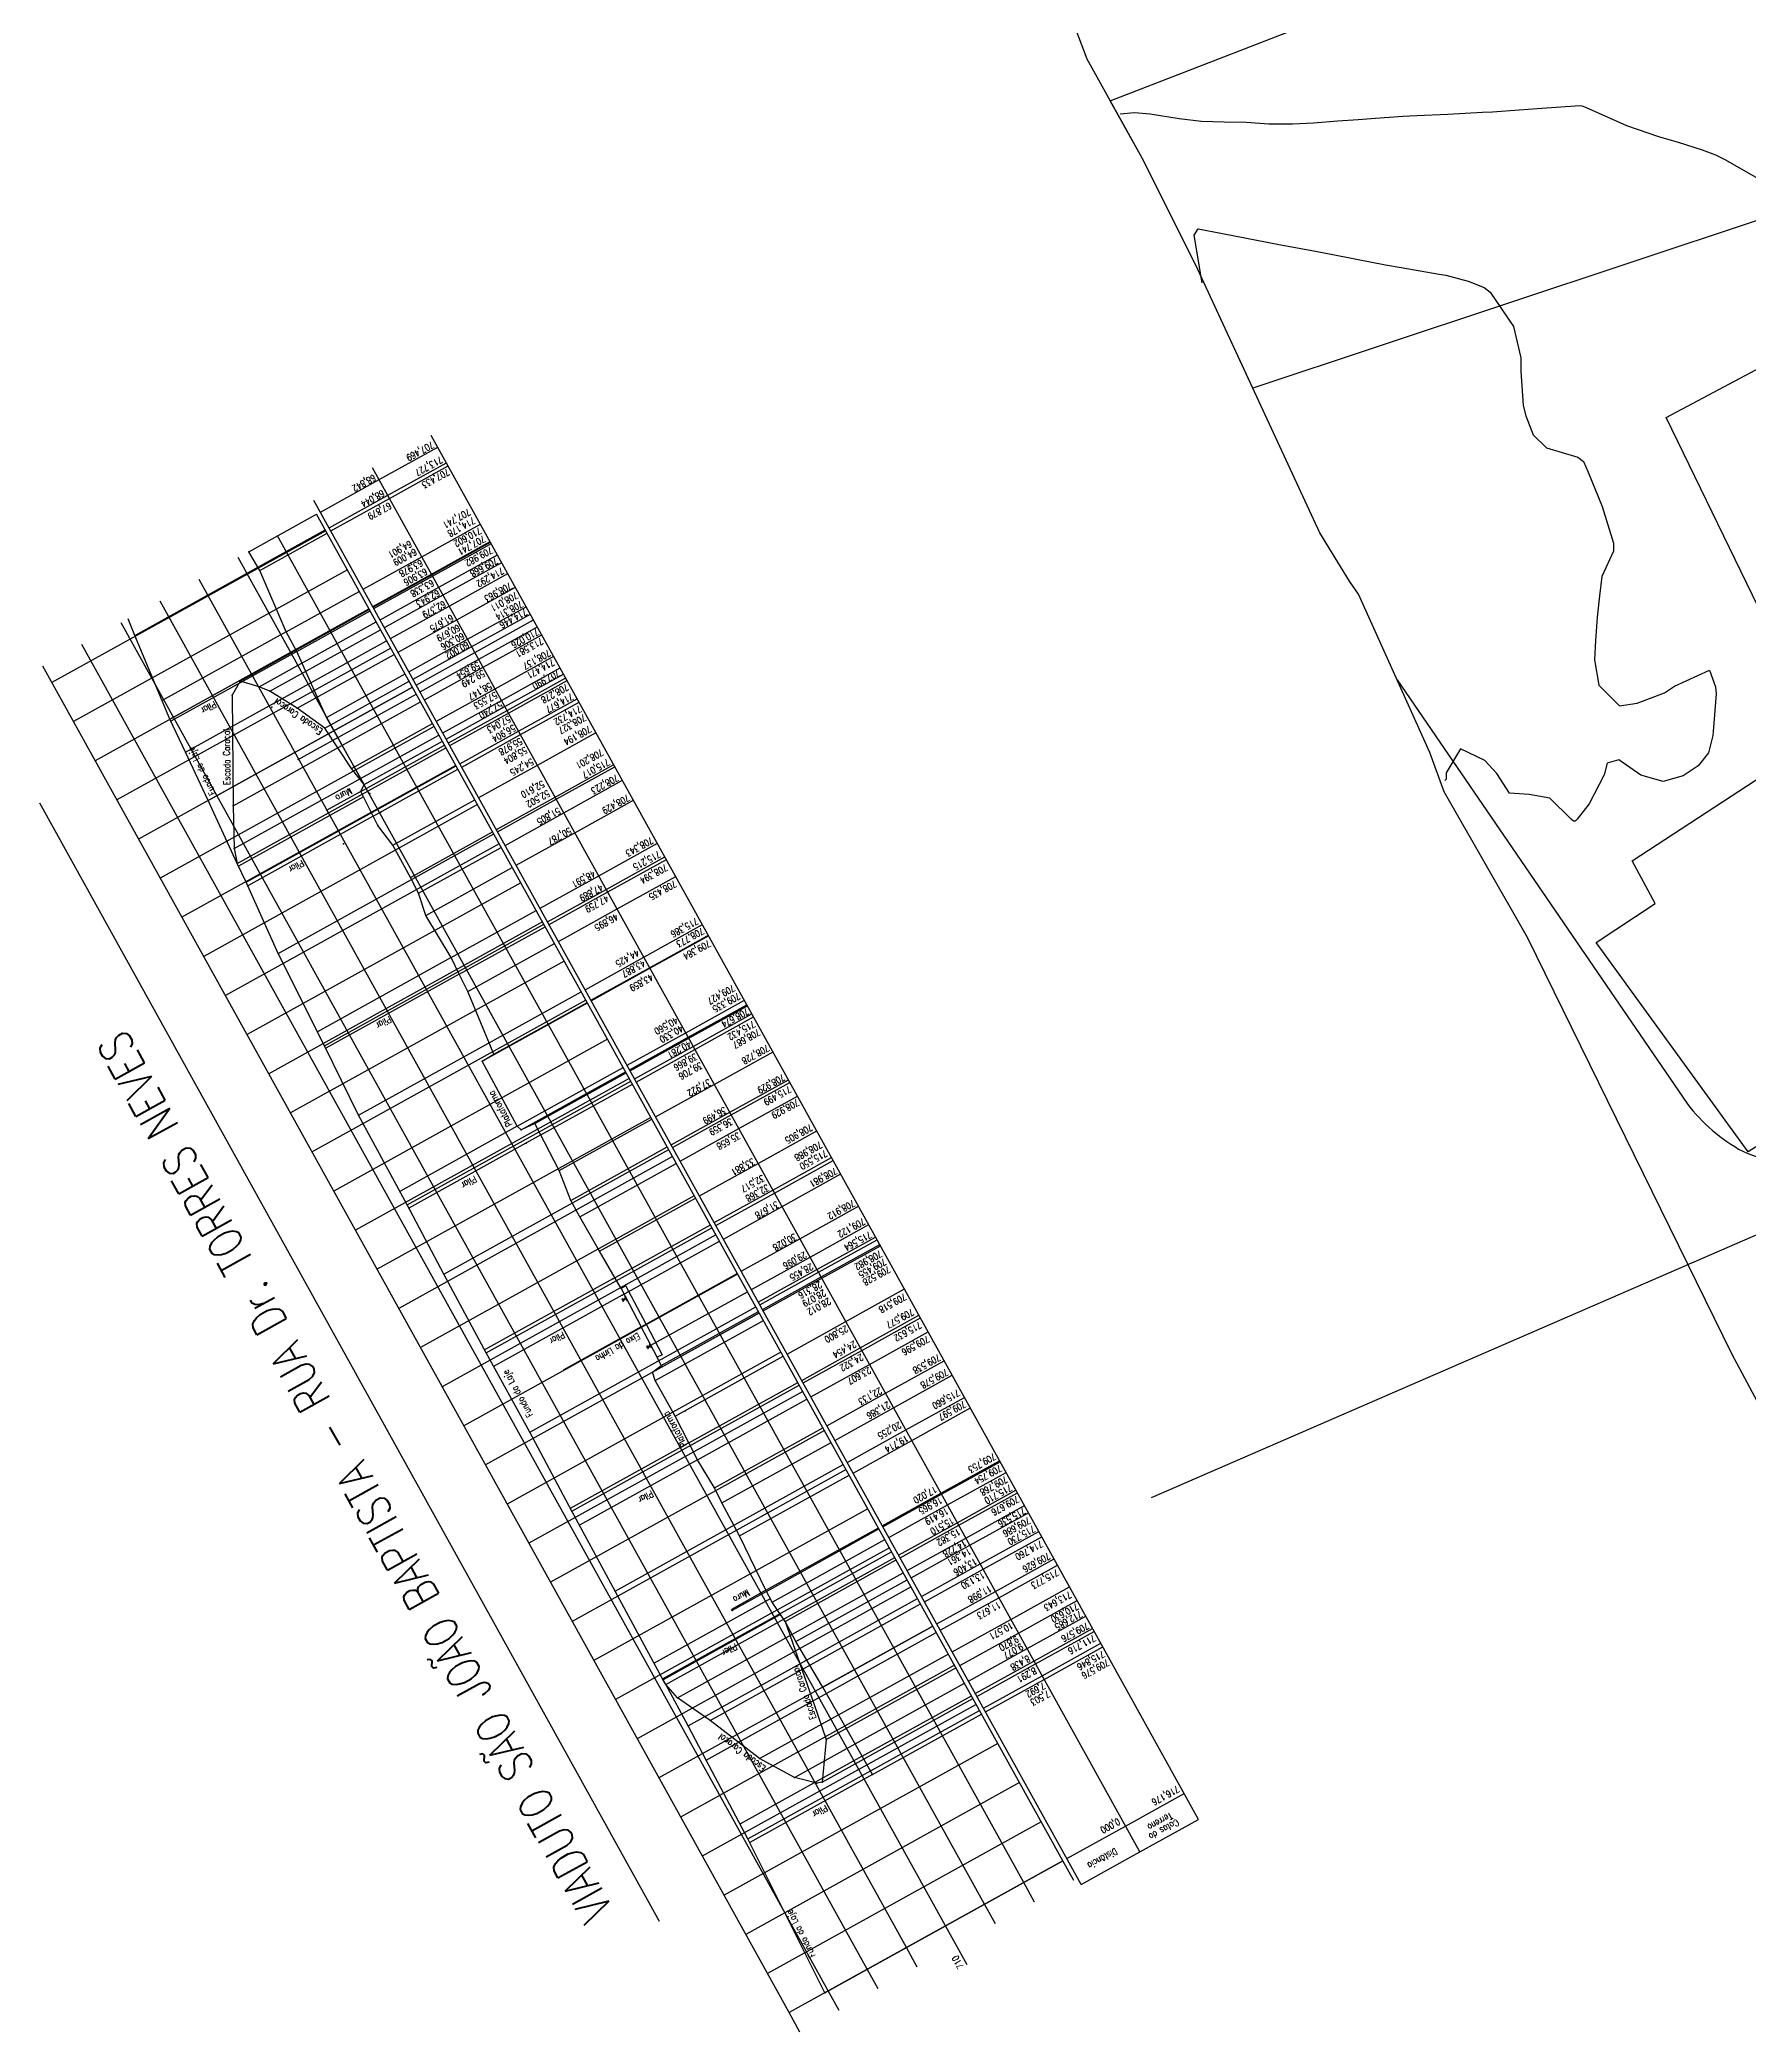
# Model space of a CAD drawing. Header units: metres. Extents: x 298520 to 308411, y 7433745 to 7450750.
# Drawn here: x 307344.5 to 307420.9, y 7434485.4 to 7434574.5 of the extents above; entities that cross this region are included whole.
import ezdxf

# ---------------------------------------------------------------- set-up
doc = ezdxf.new("R2010")
doc.units = ezdxf.units.M
doc.header["$LTSCALE"] = 10
doc.linetypes.add('CONTINUO', pattern=[0])
doc.linetypes.add('TRACO-PONTO', pattern=[9.4, 8, -0.7, 0, -0.7])
doc.layers.get('0').update_dxf_attribs({"color": 45})
for name, color, linetype in [('Area', 45, 'Continuous'), ('Curvas de Nivel 1m', 11, 'Continuous'), ('Curvas de Nivel 5m', 15, 'Continuous'), ('Edificações', 30, 'Continuous'), ('Perfil', 45, 'Continuous'), ('PERFIL_VIADUTO', 45, 'CONTINUO'), ('TEXTO', 45, 'Continuous'), ('TG', 45, 'Continuous'), ('Vias Primárias', 230, 'Continuous')]:
    doc.layers.add(name, color=color, linetype=linetype)
doc.styles.add('ROMANS', font='romans', dxfattribs={"height": 0.2})
doc.styles.get("Standard").update_dxf_attribs({"font": 'simplex.shx'})

# ---------------------------------------------------------------- blocks, each defined once
blk = doc.blocks.new('SIMB_PONTO')
at = {"color": 0}
blk.add_point((0, 0), dxfattribs=at)
for tag in ['desc:', 'cota:', 'pto:']:
    blk.add_attdef(tag, (0, 0), '', height=1)

msp = doc.modelspace()

# ---------------------------------------------------------------- linework, layer by layer
msp.add_line((307375.46, 7434504.232), (307375.434, 7434504.28))
at = {"layer": 'Area'}
msp.add_polyline3d([(307422.343, 7434511.667, 720.261), (307420.184, 7434515.673, 720.371), (307411.037, 7434534.316, 724.121), (307407.311, 7434540.831, 723.601), (307406.666, 7434542.6, 723.831), (307403.482, 7434549.681, 721.551), (307403.072, 7434550.253, 721.581), (307401.742, 7434552.419, 727.421), (307396.293, 7434564.194, 729.001), (307393.856, 7434569.061, 725.311), (307391.341, 7434573.598, 721.761), (307390.829, 7434574.942, 721.791)], dxfattribs=at)
at = {"layer": 'Curvas de Nivel 1m', "elevation": 721, "flags": 128}
msp.add_lwpolyline([(307396.483, 7434563.59), (307396.13, 7434565.725), (307396.308, 7434566.005), (307397.403, 7434565.81), (307399.397, 7434565.41), (307399.848, 7434565.324), (307401.392, 7434565.044), (307402.252, 7434564.885), (307403.387, 7434564.661), (307404.693, 7434564.407), (307405.381, 7434564.28), (307407.081, 7434563.989), (307407.377, 7434563.934), (307408.389, 7434563.675), (307409.101, 7434563.395), (307409.368, 7434563.177), (307410.41, 7434561.649), (307410.741, 7434560.244), (307410.745, 7434559.646), (307410.848, 7434558.107), (307410.955, 7434557.643), (307411.294, 7434556.794), (307411.88, 7434556.223), (307413.285, 7434555.795), (307413.536, 7434555.607), (307413.756, 7434555.127), (307414.373, 7434553.599), (307414.875, 7434551.957), (307414.876, 7434551.594), (307414.357, 7434550.463), (307414.255, 7434549.6), (307414.15, 7434548.649), (307414.074, 7434547.601), (307414.035, 7434546.741), (307414.226, 7434545.599), (307415.154, 7434544.676), (307415.938, 7434544.799), (307417.16, 7434545.256), (307417.607, 7434545.563), (307419.17, 7434546.281), (307419.447, 7434545.537), (307419.471, 7434545.226), (307419.342, 7434543.538), (307419.323, 7434543.355), (307419.129, 7434542.583), (307418.668, 7434541.998), (307417.998, 7434541.557), (307417.11, 7434541.303), (307416.1, 7434541.58), (307415.123, 7434542.272), (307414.603, 7434542.113), (307414.459, 7434541.597), (307413.801, 7434540.304), (307413.263, 7434539.608), (307413.171, 7434539.53), (307413.092, 7434539.521), (307412.984, 7434539.612), (307412.031, 7434540.555), (307411.104, 7434540.713), (307410.231, 7434540.776), (307409.66, 7434541.655), (307409.122, 7434542.235), (307408.042, 7434542.764), (307407.399, 7434541.686), (307407.393, 7434541.403), (307407.333, 7434541.35)], dxfattribs=at)
at = {"layer": 'Curvas de Nivel 5m', "elevation": 720, "flags": 128}
msp.add_lwpolyline([(307392.813, 7434571.16), (307393.467, 7434571.214), (307394.155, 7434571.155), (307395.464, 7434570.945), (307396.459, 7434570.824), (307397.463, 7434570.802), (307398.452, 7434570.784), (307399.462, 7434570.712), (307400.529, 7434570.703), (307401.463, 7434570.757), (307402.556, 7434570.836), (307403.465, 7434570.896), (307404.234, 7434570.954), (307405.466, 7434571.043), (307406.092, 7434571.079), (307407.467, 7434571.143), (307409.025, 7434571.223), (307409.469, 7434571.247), (307409.855, 7434571.27), (307411.47, 7434571.387), (307413.383, 7434571.522), (307413.472, 7434571.51), (307413.625, 7434571.455), (307415.463, 7434570.63), (307416.894, 7434570.141), (307417.457, 7434569.983), (307417.78, 7434569.889), (307418.849, 7434569.549), (307419.45, 7434569.316), (307419.889, 7434569.093), (307421.433, 7434568.218)], dxfattribs=at)
at = {"layer": 'Edificações'}
for points in [[(307427.003, 7434568.27), (307398.748, 7434558.889), (307396.293, 7434564.194), (307393.856, 7434569.061), (307392.374, 7434571.734), (307407.891, 7434577.751), (307408.067, 7434577.105), (307423.639, 7434582.68)], [(307444.771, 7434539.92), (307420.899, 7434524.733), (307414.113, 7434534.097), (307416.745, 7434535.85), (307415.721, 7434537.749), (307424.185, 7434543.282), (307417.244, 7434557.573), (307424.53, 7434561.446)]]:
    msp.add_lwpolyline(points, dxfattribs=at)
at = {"layer": 'Perfil', "linetype": 'CONTINUO', "flags": 128}
for points in [[(307370.71, 7434518.741), (307370.497, 7434518.63)], [(307370.497, 7434518.63), (307371.401, 7434516.918)], [(307370.548, 7434518.163), (307370.546, 7434518.162), (307370.545, 7434518.161), (307370.544, 7434518.16), (307370.542, 7434518.158), (307370.541, 7434518.157), (307370.541, 7434518.155), (307370.54, 7434518.154), (307370.539, 7434518.152), (307370.539, 7434518.15), (307370.539, 7434518.149), (307370.539, 7434518.147), (307370.539, 7434518.145), (307370.539, 7434518.144), (307370.539, 7434518.142), (307370.54, 7434518.14)], [(307370.541, 7434518.139), (307370.575, 7434518.073)], [(307370.548, 7434518.163), (307370.575, 7434518.177)], [(307370.584, 7434518.174), (307370.584, 7434518.174), (307370.583, 7434518.175), (307370.583, 7434518.175), (307370.582, 7434518.176), (307370.582, 7434518.176), (307370.581, 7434518.177), (307370.58, 7434518.177), (307370.58, 7434518.177), (307370.579, 7434518.177), (307370.578, 7434518.177), (307370.578, 7434518.177), (307370.577, 7434518.177), (307370.576, 7434518.177), (307370.576, 7434518.177), (307370.575, 7434518.177)], [(307370.584, 7434518.174), (307370.596, 7434518.152)], [(307370.596, 7434518.152), (307370.596, 7434518.151), (307370.596, 7434518.151), (307370.597, 7434518.15), (307370.597, 7434518.15), (307370.598, 7434518.149), (307370.598, 7434518.149), (307370.599, 7434518.149), (307370.599, 7434518.148), (307370.6, 7434518.148), (307370.601, 7434518.148), (307370.601, 7434518.148), (307370.602, 7434518.148), (307370.602, 7434518.148), (307370.603, 7434518.149), (307370.604, 7434518.149)], [(307370.604, 7434518.149), (307370.673, 7434518.185)], [(307370.619, 7434518.12), (307370.619, 7434518.12), (307370.618, 7434518.119), (307370.618, 7434518.119), (307370.617, 7434518.118), (307370.617, 7434518.118), (307370.617, 7434518.117), (307370.616, 7434518.117), (307370.616, 7434518.116), (307370.616, 7434518.116), (307370.616, 7434518.115), (307370.616, 7434518.114), (307370.616, 7434518.114), (307370.616, 7434518.113), (307370.616, 7434518.113), (307370.616, 7434518.112)], [(307370.617, 7434518.112), (307370.628, 7434518.089)], [(307370.619, 7434518.12), (307370.688, 7434518.156)], [(307370.625, 7434518.08), (307370.626, 7434518.08), (307370.627, 7434518.081), (307370.627, 7434518.081), (307370.628, 7434518.082), (307370.628, 7434518.082), (307370.628, 7434518.083), (307370.629, 7434518.084), (307370.629, 7434518.084), (307370.629, 7434518.085), (307370.629, 7434518.086), (307370.629, 7434518.086), (307370.629, 7434518.087), (307370.629, 7434518.088), (307370.629, 7434518.088), (307370.629, 7434518.089)], [(307370.662, 7434518.275), (307370.661, 7434518.275), (307370.661, 7434518.274), (307370.66, 7434518.274), (307370.66, 7434518.273), (307370.659, 7434518.273), (307370.659, 7434518.272), (307370.659, 7434518.272), (307370.659, 7434518.271), (307370.658, 7434518.27), (307370.658, 7434518.27), (307370.658, 7434518.269), (307370.658, 7434518.268), (307370.658, 7434518.267), (307370.659, 7434518.267), (307370.659, 7434518.266)], [(307370.659, 7434518.266), (307370.683, 7434518.219)], [(307370.662, 7434518.275), (307370.675, 7434518.282)], [(307370.673, 7434518.185), (307370.675, 7434518.186), (307370.677, 7434518.188), (307370.679, 7434518.19), (307370.681, 7434518.191), (307370.682, 7434518.193), (307370.683, 7434518.196), (307370.685, 7434518.198), (307370.685, 7434518.2), (307370.686, 7434518.203), (307370.686, 7434518.205), (307370.686, 7434518.208), (307370.686, 7434518.21), (307370.686, 7434518.213), (307370.685, 7434518.215), (307370.684, 7434518.217)], [(307370.675, 7434518.282), (307370.769, 7434518.103)], [(307370.722, 7434518.146), (307370.721, 7434518.148), (307370.719, 7434518.15), (307370.718, 7434518.152), (307370.716, 7434518.153), (307370.714, 7434518.155), (307370.712, 7434518.156), (307370.709, 7434518.157), (307370.707, 7434518.158), (307370.704, 7434518.159), (307370.702, 7434518.159), (307370.699, 7434518.159), (307370.697, 7434518.159), (307370.695, 7434518.158), (307370.692, 7434518.158), (307370.69, 7434518.157)], [(307371.614, 7434517.03), (307370.71, 7434518.741)], [(307370.722, 7434518.146), (307370.746, 7434518.099)], [(307370.746, 7434518.099), (307370.747, 7434518.098), (307370.747, 7434518.098), (307370.748, 7434518.097), (307370.748, 7434518.097), (307370.749, 7434518.096), (307370.749, 7434518.096), (307370.75, 7434518.096), (307370.751, 7434518.095), (307370.751, 7434518.095), (307370.752, 7434518.095), (307370.753, 7434518.095), (307370.754, 7434518.095), (307370.754, 7434518.095), (307370.755, 7434518.095), (307370.756, 7434518.096)], [(307370.756, 7434518.096), (307370.769, 7434518.103)], [(307370.575, 7434518.073), (307370.576, 7434518.072), (307370.577, 7434518.07), (307370.578, 7434518.069), (307370.579, 7434518.068), (307370.581, 7434518.067), (307370.582, 7434518.066), (307370.584, 7434518.065), (307370.586, 7434518.065), (307370.587, 7434518.064), (307370.589, 7434518.064), (307370.591, 7434518.064), (307370.592, 7434518.064), (307370.594, 7434518.064), (307370.596, 7434518.065), (307370.597, 7434518.065)], [(307370.599, 7434518.066), (307370.625, 7434518.08)], [(307372.119, 7434515.551), (307371.401, 7434516.918)], [(307371.614, 7434517.03), (307372.331, 7434515.662)], [(307371.662, 7434516.05), (307371.661, 7434516.05), (307371.659, 7434516.049), (307371.658, 7434516.047), (307371.657, 7434516.046), (307371.656, 7434516.045), (307371.655, 7434516.043), (307371.654, 7434516.042), (307371.654, 7434516.04), (307371.653, 7434516.038), (307371.653, 7434516.037), (307371.653, 7434516.035), (307371.653, 7434516.033), (307371.653, 7434516.031), (307371.654, 7434516.03), (307371.654, 7434516.028)], [(307371.689, 7434515.961), (307371.655, 7434516.027)], [(307371.662, 7434516.05), (307371.689, 7434516.065)], [(307371.698, 7434516.062), (307371.698, 7434516.062), (307371.698, 7434516.063), (307371.697, 7434516.063), (307371.697, 7434516.064), (307371.696, 7434516.064), (307371.695, 7434516.065), (307371.695, 7434516.065), (307371.694, 7434516.065), (307371.693, 7434516.065), (307371.693, 7434516.065), (307371.692, 7434516.065), (307371.691, 7434516.065), (307371.691, 7434516.065), (307371.69, 7434516.065), (307371.689, 7434516.065)], [(307371.689, 7434515.961), (307371.69, 7434515.96), (307371.691, 7434515.958), (307371.692, 7434515.957), (307371.694, 7434515.956), (307371.695, 7434515.955), (307371.697, 7434515.954), (307371.698, 7434515.953), (307371.7, 7434515.953), (307371.702, 7434515.952), (307371.703, 7434515.952), (307371.705, 7434515.952), (307371.707, 7434515.952), (307371.708, 7434515.952), (307371.71, 7434515.953), (307371.712, 7434515.953)], [(307371.71, 7434516.039), (307371.698, 7434516.062)], [(307371.71, 7434516.039), (307371.71, 7434516.039), (307371.711, 7434516.038), (307371.711, 7434516.038), (307371.711, 7434516.038), (307371.712, 7434516.037), (307371.713, 7434516.037), (307371.713, 7434516.037), (307371.714, 7434516.036), (307371.714, 7434516.036), (307371.715, 7434516.036), (307371.716, 7434516.036), (307371.716, 7434516.036), (307371.717, 7434516.036), (307371.717, 7434516.036), (307371.718, 7434516.037)], [(307371.713, 7434515.954), (307371.74, 7434515.968)], [(307371.718, 7434516.037), (307371.787, 7434516.073)], [(307371.734, 7434516.008), (307371.733, 7434516.007), (307371.732, 7434516.007), (307371.732, 7434516.007), (307371.732, 7434516.006), (307371.731, 7434516.006), (307371.731, 7434516.005), (307371.731, 7434516.005), (307371.73, 7434516.004), (307371.73, 7434516.003), (307371.73, 7434516.003), (307371.73, 7434516.002), (307371.73, 7434516.002), (307371.73, 7434516.001), (307371.731, 7434516), (307371.731, 7434516)], [(307371.743, 7434515.977), (307371.731, 7434515.999)], [(307371.734, 7434516.008), (307371.802, 7434516.044)], [(307371.74, 7434515.968), (307371.74, 7434515.968), (307371.741, 7434515.969), (307371.741, 7434515.969), (307371.742, 7434515.97), (307371.742, 7434515.97), (307371.743, 7434515.971), (307371.743, 7434515.971), (307371.743, 7434515.972), (307371.743, 7434515.973), (307371.743, 7434515.973), (307371.743, 7434515.974), (307371.743, 7434515.975), (307371.743, 7434515.975), (307371.743, 7434515.976), (307371.743, 7434515.977)], [(307371.776, 7434516.163), (307371.776, 7434516.163), (307371.775, 7434516.162), (307371.775, 7434516.162), (307371.774, 7434516.161), (307371.774, 7434516.161), (307371.773, 7434516.16), (307371.773, 7434516.159), (307371.773, 7434516.159), (307371.773, 7434516.158), (307371.773, 7434516.157), (307371.773, 7434516.157), (307371.773, 7434516.156), (307371.773, 7434516.155), (307371.773, 7434516.155), (307371.773, 7434516.154)], [(307371.798, 7434516.107), (307371.773, 7434516.153)], [(307371.776, 7434516.163), (307371.789, 7434516.17)], [(307371.787, 7434516.073), (307371.789, 7434516.074), (307371.791, 7434516.076), (307371.793, 7434516.077), (307371.795, 7434516.079), (307371.796, 7434516.081), (307371.798, 7434516.083), (307371.799, 7434516.086), (307371.8, 7434516.088), (307371.8, 7434516.091), (307371.801, 7434516.093), (307371.801, 7434516.096), (307371.801, 7434516.098), (307371.8, 7434516.101), (307371.799, 7434516.103), (307371.799, 7434516.105)], [(307371.883, 7434515.991), (307371.789, 7434516.17)], [(307371.836, 7434516.033), (307371.835, 7434516.036), (307371.834, 7434516.038), (307371.832, 7434516.039), (307371.83, 7434516.041), (307371.828, 7434516.043), (307371.826, 7434516.044), (307371.824, 7434516.045), (307371.821, 7434516.046), (307371.819, 7434516.046), (307371.816, 7434516.047), (307371.814, 7434516.047), (307371.811, 7434516.047), (307371.809, 7434516.046), (307371.806, 7434516.046), (307371.804, 7434516.045)], [(307371.861, 7434515.987), (307371.836, 7434516.033)], [(307371.861, 7434515.987), (307371.861, 7434515.986), (307371.862, 7434515.986), (307371.862, 7434515.985), (307371.863, 7434515.985), (307371.863, 7434515.984), (307371.864, 7434515.984), (307371.864, 7434515.984), (307371.865, 7434515.983), (307371.866, 7434515.983), (307371.866, 7434515.983), (307371.867, 7434515.983), (307371.868, 7434515.983), (307371.869, 7434515.983), (307371.869, 7434515.983), (307371.87, 7434515.984)], [(307371.87, 7434515.984), (307371.883, 7434515.991)], [(307372.331, 7434515.662), (307372.119, 7434515.551)]]:
    msp.add_lwpolyline(points, dxfattribs=at)
at = {"layer": 'PERFIL_VIADUTO', "linetype": 'CONTINUO', "flags": 128}
for points in [[(307396.318, 7434494.888), (307362.012, 7434556.777)], [(307359.679, 7434554.798), (307362.303, 7434556.253)], [(307360.066, 7434554.1), (307362.689, 7434555.555)], [(307357.055, 7434553.344), (307359.679, 7434554.798)], [(307393.694, 7434493.433), (307359.388, 7434555.323)], [(307360.146, 7434553.956), (307362.769, 7434555.41)], [(307391.07, 7434491.979), (307356.764, 7434553.869)], [(307357.442, 7434552.646), (307360.066, 7434554.1)], [(307357.522, 7434552.502), (307360.146, 7434553.956)], [(307353.846, 7434551.565), (307356.88, 7434553.247)], [(307390.255, 7434493.036), (307356.88, 7434553.247)], [(307357.288, 7434552.51), (307345.044, 7434545.723)], [(307348.759, 7434547.833), (307357.267, 7434552.549)], [(307354.344, 7434550.74), (307357.347, 7434552.405)], [(307388.506, 7434492.067), (307355.131, 7434552.277)], [(307361.589, 7434551.351), (307364.213, 7434552.806)], [(307362.022, 7434550.571), (307364.646, 7434552.026)], [(307362.037, 7434550.544), (307364.661, 7434551.999)], [(307362.072, 7434550.481), (307364.696, 7434551.936)], [(307386.757, 7434491.097), (307353.381, 7434551.308)], [(307358.859, 7434540.853), (307359.015, 7434541.165), (307357.329, 7434544.163), (307356.001, 7434547.116), (307355.519, 7434547.986), (307354.344, 7434550.74), (307353.846, 7434551.565)], [(307358.966, 7434549.897), (307361.589, 7434551.351)], [(307362.347, 7434549.984), (307364.971, 7434551.439)], [(307362.539, 7434549.639), (307365.163, 7434551.093)], [(307358.258, 7434550.761), (307346.013, 7434543.974)], [(307385.008, 7434490.127), (307351.632, 7434550.338)], [(307359.398, 7434549.117), (307362.022, 7434550.571)], [(307359.413, 7434549.09), (307362.037, 7434550.544)], [(307359.448, 7434549.027), (307362.072, 7434550.481)], [(307362.812, 7434549.146), (307365.436, 7434550.6)], [(307383.258, 7434489.158), (307349.883, 7434549.368)], [(307355.519, 7434547.986), (307358.791, 7434549.8)], [(307359.723, 7434548.53), (307362.347, 7434549.984)], [(307359.915, 7434548.184), (307362.539, 7434549.639)], [(307363.153, 7434548.53), (307365.777, 7434549.984)], [(307359.227, 7434549.012), (307346.983, 7434542.225)], [(307381.509, 7434488.188), (307348.134, 7434548.399)], [(307348.759, 7434547.833), (307348.451, 7434548.574)], [(307350.321, 7434544.085), (307359.223, 7434549.02)], [(307353.464, 7434545.792), (307359.238, 7434548.993)], [(307354.316, 7434545.533), (307359.548, 7434548.433)], [(307356.001, 7434547.116), (307359.273, 7434548.93)], [(307360.188, 7434547.691), (307362.812, 7434549.146)], [(307360.53, 7434547.075), (307363.153, 7434548.53)], [(307363.636, 7434547.659), (307366.26, 7434549.113)], [(307363.817, 7434547.333), (307366.441, 7434548.787)], [(307363.964, 7434547.067), (307366.588, 7434548.521)], [(307379.606, 7434487.133), (307376.165, 7434494.021), (307374.299, 7434497.538), (307373.497, 7434499.075), (307372.494, 7434500.925), (307372.349, 7434501.176), (307370.237, 7434505.099), (307368.29, 7434508.67), (307366.413, 7434512.196), (307364.461, 7434515.746), (307362.571, 7434519.262), (307360.929, 7434522.362), (307358.759, 7434526.371), (307357.229, 7434529.484), (307355.166, 7434533.614), (307353.73, 7434536.793), (307353.329, 7434537.629), (307352.029, 7434540.451), (307351.012, 7434542.605), (307350.321, 7434544.085), (307348.759, 7434547.833)], [(307355.519, 7434547.986), (307349.976, 7434544.914)], [(307351.012, 7434542.605), (307360.013, 7434547.594)], [(307354.783, 7434545.34), (307359.74, 7434548.087)], [(307361.012, 7434546.204), (307363.636, 7434547.659)], [(307364.133, 7434546.762), (307366.757, 7434548.217)], [(307364.33, 7434546.408), (307366.953, 7434547.862)], [(307379.76, 7434487.219), (307346.385, 7434547.429)], [(307360.197, 7434547.263), (307347.952, 7434540.475)], [(307356.001, 7434547.116), (307350.365, 7434543.992)], [(307356.014, 7434544.572), (307360.355, 7434546.978)], [(307361.193, 7434545.878), (307363.817, 7434547.333)], [(307361.341, 7434545.612), (307363.964, 7434547.067)], [(307361.509, 7434545.308), (307364.133, 7434546.762)], [(307364.864, 7434545.444), (307367.488, 7434546.899)], [(307378.011, 7434486.249), (307344.635, 7434546.46)], [(307359.015, 7434541.165), (307358.447, 7434541.887), (307357.245, 7434543.69), (307356.014, 7434544.572), (307354.783, 7434545.34), (307354.316, 7434545.533), (307353.464, 7434545.792), (307353.099, 7434545.16), (307353.151, 7434540.212), (307353.195, 7434538.297), (307353.329, 7434537.629)], [(307357.245, 7434543.69), (307361.018, 7434545.781)], [(307357.329, 7434544.163), (307360.837, 7434546.107)], [(307361.706, 7434544.954), (307364.33, 7434546.408)], [(307365.152, 7434544.925), (307367.776, 7434546.379)], [(307365.304, 7434544.651), (307367.927, 7434546.105)], [(307365.399, 7434544.479), (307368.023, 7434545.933)], [(307365.466, 7434544.357), (307368.09, 7434545.811)], [(307361.167, 7434545.513), (307348.922, 7434538.726)], [(307352.029, 7434540.451), (307361.166, 7434545.515)], [(307353.151, 7434540.212), (307361.531, 7434544.857)], [(307356.064, 7434542.289), (307361.334, 7434545.211)], [(307362.24, 7434543.99), (307364.864, 7434545.444)], [(307362.528, 7434543.47), (307365.152, 7434544.925)], [(307365.915, 7434543.547), (307368.539, 7434545.002)], [(307366, 7434543.395), (307368.624, 7434544.849)], [(307362.68, 7434543.196), (307365.304, 7434544.651)], [(307362.775, 7434543.024), (307365.399, 7434544.479)], [(307362.843, 7434542.903), (307365.466, 7434544.357)], [(307362.136, 7434543.764), (307349.892, 7434536.977)], [(307353.195, 7434538.297), (307362.353, 7434543.373)], [(307358.447, 7434541.887), (307362.065, 7434543.893)], [(307359.015, 7434541.165), (307362.505, 7434543.1)], [(307363.291, 7434542.093), (307365.915, 7434543.547)], [(307363.376, 7434541.941), (307366, 7434543.395)], [(307366.756, 7434542.031), (307369.379, 7434543.486)], [(307353.329, 7434537.629), (307362.668, 7434542.806)], [(307358.859, 7434540.853), (307362.6, 7434542.927)], [(307363.106, 7434542.015), (307350.861, 7434535.228)], [(307353.73, 7434536.793), (307363.117, 7434541.996)], [(307359.416, 7434539.746), (307363.201, 7434541.844)], [(307364.132, 7434540.577), (307366.756, 7434542.031)], [(307367.548, 7434540.601), (307370.172, 7434542.056)], [(307367.601, 7434540.507), (307370.224, 7434541.961)], [(307367.938, 7434539.897), (307370.562, 7434541.352)], [(307358.982, 7434540.607), (307353.388, 7434537.506)], [(307358.859, 7434540.853), (307357.339, 7434540.011)], [(307359.626, 7434539.328), (307358.859, 7434540.853)], [(307360.289, 7434538.447), (307363.957, 7434540.48)], [(307364.924, 7434539.147), (307367.548, 7434540.601)], [(307364.977, 7434539.053), (307367.601, 7434540.507)], [(307368.432, 7434539.007), (307371.056, 7434540.461)], [(307372.222, 7434490.321), (307344.504, 7434540.326)], [(307364.076, 7434540.266), (307351.831, 7434533.478)], [(307359.416, 7434539.746), (307353.802, 7434536.634)], [(307365.315, 7434538.443), (307367.938, 7434539.897)], [(307355.166, 7434533.614), (307364.802, 7434538.956)], [(307370.497, 7434518.63), (307369.539, 7434520.291), (307368.657, 7434521.834), (307368.249, 7434522.569), (307367.735, 7434523.911), (307366.639, 7434526.001), (307366.037, 7434525.723), (307365.845, 7434525.88), (307364.283, 7434528.786), (307364.804, 7434529.107), (307363.641, 7434531.901), (307363.258, 7434532.677), (307362.899, 7434533.429), (307361.76, 7434535.308), (307361.446, 7434536.299), (307361.075, 7434537.013), (307360.289, 7434538.447), (307359.626, 7434539.328)], [(307361.075, 7434537.013), (307364.749, 7434539.05)], [(307365.808, 7434537.553), (307368.432, 7434539.007)], [(307365.045, 7434538.517), (307352.8, 7434531.729)], [(307361.446, 7434536.299), (307365.14, 7434538.346)], [(307369.497, 7434537.086), (307372.12, 7434538.541)], [(307369.837, 7434536.472), (307372.461, 7434537.927)], [(307369.9, 7434536.359), (307372.524, 7434537.813)], [(307361.76, 7434535.308), (307365.633, 7434537.456)], [(307366.873, 7434535.632), (307369.497, 7434537.086)], [(307370.319, 7434535.603), (307372.943, 7434537.057)], [(307366.015, 7434536.767), (307353.77, 7434529.98)], [(307367.213, 7434535.018), (307369.837, 7434536.472)], [(307367.276, 7434534.904), (307369.9, 7434536.359)], [(307366.984, 7434535.018), (307354.74, 7434528.231)], [(307362.899, 7434533.429), (307366.698, 7434535.535)], [(307367.695, 7434534.149), (307370.319, 7434535.603)], [(307357.229, 7434529.484), (307367.038, 7434534.921)], [(307363.258, 7434532.677), (307367.101, 7434534.807)], [(307371.516, 7434533.443), (307374.14, 7434534.897)], [(307371.777, 7434532.972), (307374.401, 7434534.427)], [(307371.791, 7434532.948), (307374.415, 7434534.402)], [(307367.954, 7434533.269), (307355.709, 7434526.481)], [(307362.899, 7434533.429), (307356.915, 7434530.112)], [(307363.641, 7434531.901), (307367.52, 7434534.052)], [(307368.892, 7434531.988), (307371.516, 7434533.443)], [(307363.258, 7434532.677), (307357.287, 7434529.367)], [(307369.153, 7434531.518), (307371.777, 7434532.972)], [(307369.167, 7434531.493), (307371.791, 7434532.948)], [(307368.924, 7434531.52), (307356.679, 7434524.732)], [(307358.759, 7434526.371), (307368.718, 7434531.891)], [(307373.39, 7434530.062), (307376.014, 7434531.517)], [(307364.283, 7434528.786), (307368.992, 7434531.396)], [(307364.804, 7434529.107), (307368.978, 7434531.421)], [(307373.502, 7434529.861), (307376.126, 7434531.316)], [(307373.525, 7434529.818), (307376.149, 7434531.273)], [(307373.727, 7434529.455), (307376.35, 7434530.91)], [(307373.804, 7434529.315), (307376.428, 7434530.77)], [(307369.893, 7434529.77), (307357.649, 7434522.983)], [(307370.766, 7434528.608), (307373.39, 7434530.062)], [(307370.878, 7434528.407), (307373.502, 7434529.861)], [(307370.902, 7434528.364), (307373.525, 7434529.818)], [(307371.103, 7434528.001), (307373.727, 7434529.455)], [(307371.18, 7434527.861), (307373.804, 7434529.315)], [(307374.669, 7434527.755), (307377.293, 7434529.209)], [(307370.863, 7434528.021), (307358.618, 7434521.234)], [(307360.929, 7434522.362), (307370.928, 7434527.904)], [(307365.845, 7434525.88), (307370.591, 7434528.511)], [(307366.037, 7434525.723), (307370.703, 7434528.31)], [(307366.639, 7434526.001), (307370.727, 7434528.267)], [(307375.359, 7434526.51), (307377.983, 7434527.965)], [(307366.906, 7434525.492), (307371.005, 7434527.764)], [(307372.045, 7434526.301), (307374.669, 7434527.755)], [(307375.427, 7434526.388), (307378.051, 7434527.842)], [(307375.767, 7434525.775), (307378.391, 7434527.229)], [(307371.832, 7434526.272), (307359.588, 7434519.485)], [(307367.735, 7434523.911), (307371.87, 7434526.204)], [(307372.735, 7434525.056), (307375.359, 7434526.51)], [(307372.803, 7434524.934), (307375.427, 7434526.388)], [(307365.845, 7434525.88), (307360.599, 7434522.972)], [(307366.906, 7434525.492), (307361.004, 7434522.22)], [(307373.143, 7434524.32), (307375.767, 7434525.775)], [(307376.628, 7434524.221), (307379.252, 7434525.675)], [(307372.802, 7434524.523), (307360.557, 7434517.735)], [(307362.571, 7434519.262), (307372.628, 7434524.837)], [(307368.249, 7434522.569), (307372.56, 7434524.959)], [(307377.289, 7434523.028), (307379.913, 7434524.482)], [(307377.362, 7434522.897), (307379.986, 7434524.352)], [(307368.657, 7434521.834), (307372.968, 7434524.223)], [(307374.004, 7434522.766), (307376.628, 7434524.221)], [(307377.696, 7434522.294), (307380.32, 7434523.748)], [(307373.772, 7434522.773), (307361.527, 7434515.986)], [(307369.539, 7434520.291), (307373.829, 7434522.669)], [(307374.666, 7434521.573), (307377.289, 7434523.028)], [(307374.738, 7434521.443), (307377.362, 7434522.897)], [(307375.072, 7434520.839), (307377.696, 7434522.294)], [(307378.496, 7434520.851), (307381.12, 7434522.305)], [(307374.741, 7434521.024), (307362.497, 7434514.237)], [(307364.461, 7434515.746), (307374.563, 7434521.346)], [(307370.128, 7434519.058), (307374.491, 7434521.476)], [(307375.872, 7434519.396), (307378.496, 7434520.851)], [(307378.948, 7434520.036), (307381.572, 7434521.49)], [(307379.259, 7434519.475), (307381.883, 7434520.929)], [(307379.326, 7434519.353), (307381.95, 7434520.808)], [(307370.541, 7434518.328), (307374.897, 7434520.743)], [(307376.324, 7434518.581), (307378.948, 7434520.036)], [(307379.441, 7434519.146), (307382.065, 7434520.601)], [(307379.474, 7434519.088), (307382.097, 7434520.542)], [(307375.711, 7434519.275), (307363.466, 7434512.488)], [(307370.128, 7434519.058), (307364.39, 7434515.878)], [(307371.401, 7434516.918), (307375.697, 7434519.299)], [(307376.635, 7434518.021), (307379.259, 7434519.475)], [(307376.702, 7434517.899), (307379.326, 7434519.353)], [(307376.817, 7434517.692), (307379.441, 7434519.146)], [(307376.85, 7434517.633), (307379.474, 7434519.088)], [(307370.541, 7434518.328), (307364.793, 7434515.142)], [(307371.669, 7434516.001), (307376.149, 7434518.484)], [(307380.546, 7434517.153), (307383.17, 7434518.607)], [(307376.681, 7434517.526), (307364.436, 7434510.738)], [(307366.413, 7434512.196), (307376.527, 7434517.802)], [(307371.904, 7434514.892), (307376.675, 7434517.536)], [(307372.03, 7434514.513), (307376.865, 7434517.193)], [(307372.285, 7434515.179), (307376.642, 7434517.595)], [(307381.198, 7434515.976), (307383.822, 7434517.43)], [(307381.262, 7434515.86), (307383.886, 7434517.315)], [(307381.741, 7434496.895), (307381.288, 7434497.713), (307379.518, 7434500.802), (307378.32, 7434502.84), (307377.834, 7434503.738), (307377.25, 7434504.6), (307376.972, 7434505.133), (307375.802, 7434507.565), (307375.008, 7434509.037), (307374.681, 7434509.709), (307373.916, 7434510.97), (307373.522, 7434511.72), (307372.921, 7434512.926), (307372.03, 7434514.513), (307371.904, 7434514.892), (307372.285, 7434515.179), (307372.119, 7434515.551), (307371.401, 7434516.918)], [(307377.922, 7434515.698), (307380.546, 7434517.153)], [(307381.609, 7434515.235), (307384.233, 7434516.689)], [(307377.65, 7434515.776), (307365.406, 7434508.989)], [(307372.921, 7434512.926), (307377.747, 7434515.601)], [(307378.575, 7434514.521), (307381.198, 7434515.976)], [(307378.639, 7434514.406), (307381.262, 7434515.86)], [(307378.985, 7434513.78), (307381.609, 7434515.235)], [(307382.324, 7434513.946), (307384.948, 7434515.4)], [(307382.686, 7434513.292), (307385.31, 7434514.747)], [(307378.62, 7434514.027), (307366.375, 7434507.24)], [(307368.29, 7434508.67), (307378.464, 7434514.309)], [(307373.522, 7434511.72), (307378.4, 7434514.424)], [(307373.916, 7434510.97), (307378.81, 7434513.683)], [(307379.7, 7434512.491), (307382.324, 7434513.946)], [(307383.234, 7434512.303), (307385.858, 7434513.758)], [(307380.062, 7434511.838), (307382.686, 7434513.292)], [(307383.496, 7434511.83), (307386.12, 7434513.284)], [(307379.589, 7434512.278), (307367.345, 7434505.491)], [(307374.681, 7434509.709), (307379.525, 7434512.394)], [(307380.61, 7434510.849), (307383.234, 7434512.303)], [(307373.505, 7434511.711), (307368.228, 7434508.786)], [(307373.916, 7434510.97), (307368.632, 7434508.042)], [(307375.008, 7434509.037), (307379.887, 7434511.741)], [(307380.873, 7434510.376), (307383.496, 7434511.83)], [(307380.559, 7434510.529), (307368.314, 7434503.741)], [(307370.237, 7434505.099), (307380.435, 7434510.752)], [(307375.802, 7434507.565), (307380.698, 7434510.279)], [(307384.803, 7434509.474), (307387.426, 7434510.928)], [(307384.829, 7434509.426), (307387.453, 7434510.88)], [(307385.094, 7434508.948), (307387.718, 7434510.403)], [(307382.179, 7434508.019), (307384.803, 7434509.474)], [(307382.205, 7434507.971), (307384.829, 7434509.426)], [(307385.535, 7434508.153), (307388.158, 7434509.607)], [(307385.597, 7434508.041), (307388.221, 7434509.496)], [(307381.529, 7434508.779), (307369.284, 7434501.992)], [(307382.47, 7434507.494), (307385.094, 7434508.948)], [(307385.914, 7434507.469), (307388.538, 7434508.924)], [(307386.092, 7434507.148), (307388.716, 7434508.603)], [(307376.972, 7434505.133), (307382.004, 7434507.922)], [(307376.998, 7434505.084), (307382.03, 7434507.874)], [(307377.25, 7434504.6), (307382.295, 7434507.397)], [(307382.911, 7434506.699), (307385.535, 7434508.153)], [(307382.973, 7434506.587), (307385.597, 7434508.041)], [(307383.29, 7434506.015), (307385.914, 7434507.469)], [(307386.555, 7434506.313), (307389.179, 7434507.767)], [(307386.688, 7434506.071), (307389.312, 7434507.526)], [(307382.498, 7434507.03), (307370.254, 7434500.243)], [(307372.349, 7434501.176), (307382.595, 7434506.855)], [(307372.494, 7434500.925), (307382.736, 7434506.602)], [(307383.468, 7434505.694), (307386.092, 7434507.148)], [(307387.237, 7434505.081), (307389.861, 7434506.536)], [(307373.025, 7434500.325), (307383.115, 7434505.918)], [(307377.834, 7434503.738), (307382.798, 7434506.49)], [(307383.931, 7434504.858), (307386.555, 7434506.313)], [(307384.065, 7434504.617), (307386.688, 7434506.071)], [(307387.395, 7434504.797), (307390.019, 7434506.252)], [(307383.468, 7434505.281), (307371.223, 7434498.494)], [(307377.17, 7434504.754), (307371.974, 7434501.873)], [(307373.497, 7434499.075), (307383.756, 7434504.761)], [(307376.972, 7434505.133), (307375.434, 7434504.28)], [(307376.998, 7434505.084), (307375.46, 7434504.232)], [(307378.32, 7434502.84), (307383.293, 7434505.597)], [(307384.613, 7434503.627), (307387.237, 7434505.081)], [(307384.771, 7434503.343), (307387.395, 7434504.797)], [(307387.929, 7434503.833), (307390.553, 7434505.288)], [(307377.627, 7434504.044), (307372.374, 7434501.132)], [(307374.479, 7434499.304), (307383.89, 7434504.52)], [(307385.305, 7434502.379), (307387.929, 7434503.833)], [(307388.269, 7434503.22), (307390.893, 7434504.675)], [(307388.653, 7434502.527), (307391.277, 7434503.981)], [(307384.438, 7434503.532), (307372.193, 7434496.744)], [(307374.299, 7434497.538), (307384.596, 7434503.246)], [(307377.834, 7434503.738), (307378.816, 7434500.914)], [(307379.518, 7434500.802), (307384.438, 7434503.53)], [(307385.645, 7434501.766), (307388.269, 7434503.22)], [(307388.963, 7434501.968), (307391.587, 7434503.422)], [(307389.034, 7434501.839), (307391.658, 7434503.294)], [(307376.696, 7434497.607), (307385.13, 7434502.282)], [(307386.03, 7434501.072), (307388.653, 7434502.527)], [(307389.325, 7434501.315), (307391.949, 7434502.77)], [(307389.416, 7434501.15), (307392.04, 7434502.604)], [(307385.407, 7434501.783), (307373.162, 7434494.995)], [(307379.671, 7434498.455), (307385.47, 7434501.669)], [(307386.339, 7434500.513), (307388.963, 7434501.968)], [(307386.411, 7434500.385), (307389.034, 7434501.839)], [(307386.701, 7434499.861), (307389.325, 7434501.315)], [(307379.127, 7434500.021), (307379.671, 7434498.455), (307379.487, 7434496.547), (307379.259, 7434496.513), (307378.259, 7434496.765), (307376.696, 7434497.607), (307374.479, 7434499.304), (307373.025, 7434500.325), (307372.494, 7434500.925)], [(307378.259, 7434496.765), (307385.855, 7434500.975)], [(307378.816, 7434500.914), (307379.127, 7434500.021)], [(307379.487, 7434496.547), (307386.236, 7434500.288)], [(307381.288, 7434497.713), (307386.164, 7434500.416)], [(307386.793, 7434499.696), (307389.416, 7434501.15)], [(307386.377, 7434500.033), (307374.132, 7434493.246)], [(307376.165, 7434494.021), (307386.526, 7434499.764)], [(307381.741, 7434496.895), (307386.618, 7434499.599)], [(307387.346, 7434498.284), (307375.102, 7434491.497)], [(307381.288, 7434497.713), (307375.816, 7434494.68)], [(307381.741, 7434496.895), (307376.25, 7434493.852)], [(307388.316, 7434496.535), (307376.071, 7434489.747)], [(307393.054, 7434494.588), (307395.678, 7434496.042)], [(307389.286, 7434494.786), (307377.041, 7434487.998)], [(307390.43, 7434493.133), (307393.054, 7434494.588)], [(307393.694, 7434493.433), (307396.318, 7434494.888)], [(307391.07, 7434491.979), (307393.694, 7434493.433)], [(307390.255, 7434493.036), (307378.011, 7434486.249)], [(307390.255, 7434493.036), (307378.011, 7434486.249)], [(307379.606, 7434487.133), (307390.255, 7434493.036)], [(307390.74, 7434492.162), (307390.255, 7434493.036)], [(307388.991, 7434491.192), (307388.506, 7434492.067)], [(307387.242, 7434490.222), (307386.757, 7434491.097)], [(307385.977, 7434488.378), (307385.008, 7434490.127)], [(307383.743, 7434488.283), (307383.258, 7434489.158)], [(307381.994, 7434487.314), (307381.509, 7434488.188)], [(307380.245, 7434486.344), (307379.76, 7434487.219)], [(307378.495, 7434485.374), (307378.011, 7434486.249)]]:
    msp.add_lwpolyline(points, dxfattribs=at)
at = {"layer": 'PERFIL_VIADUTO', "linetype": 'TRACO-PONTO', "flags": 128}
msp.add_lwpolyline([(307371.401, 7434516.918), (307367.903, 7434514.979)], dxfattribs=at)
at = {"layer": 'TEXTO', "linetype": 'CONTINUO'}
msp.add_polyline3d([(307579.054, 7434589.548, 0), (307394.204, 7434509.273, 0)], dxfattribs=at)
at = {"layer": 'Vias Primárias', "elevation": 722.789}
msp.add_lwpolyline([(307405.21, 7434545.838), (307418.176, 7434526.897, 0.104616), (307420.66, 7434524.762, 0.285984), (307423.842, 7434525.051)], format="xyb", dxfattribs=at)

# ---------------------------------------------------------------- block references
at = {"layer": 'TG', "xscale": 0.2, "yscale": 0.2, "zscale": 0.2, "rotation": 119}
for p in [(307353.846, 7434551.565), (307354.344, 7434550.74), (307348.759, 7434547.833), (307355.519, 7434547.986), (307356.001, 7434547.116), (307353.464, 7434545.792), (307353.099, 7434545.16), (307354.316, 7434545.533), (307354.783, 7434545.34), (307350.321, 7434544.085), (307354.874, 7434544.621), (307356.014, 7434544.572), (307357.329, 7434544.163), (307357.245, 7434543.69), (307351.012, 7434542.605), (307356.064, 7434542.289), (307358.447, 7434541.887), (307352.029, 7434540.451), (307358.859, 7434540.853), (307359.015, 7434541.165), (307359.265, 7434540.764), (307353.151, 7434540.212), (307357.332, 7434540.02), (307359.751, 7434539.931), (307359.626, 7434539.328), (307353.195, 7434538.297), (307358.09, 7434538.515), (307360.289, 7434538.447), (307353.329, 7434537.629), (307353.73, 7434536.793), (307361.075, 7434537.013), (307361.446, 7434536.299), (307361.76, 7434535.308), (307355.166, 7434533.614), (307362.899, 7434533.429), (307363.258, 7434532.677), (307363.641, 7434531.901), (307357.229, 7434529.484), (307364.283, 7434528.786), (307364.804, 7434529.107), (307358.759, 7434526.371), (307365.845, 7434525.88), (307366.037, 7434525.723), (307366.639, 7434526.001), (307366.259, 7434525.133), (307367.735, 7434523.911), (307368.249, 7434522.569), (307360.929, 7434522.362), (307368.657, 7434521.834), (307369.539, 7434520.291), (307362.571, 7434519.262), (307370.128, 7434519.058), (307370.541, 7434518.328), (307371.401, 7434516.918), (307364.461, 7434515.746), (307371.669, 7434516.001), (307371.904, 7434514.892), (307372.285, 7434515.179), (307372.03, 7434514.513), (307372.921, 7434512.926), (307373.383, 7434513.159), (307366.413, 7434512.196), (307373.522, 7434511.72), (307373.916, 7434510.97), (307374.681, 7434509.709), (307368.29, 7434508.67), (307375.008, 7434509.037), (307375.802, 7434507.565), (307370.237, 7434505.099), (307376.972, 7434505.133), (307375.46, 7434504.232), (307377.25, 7434504.6), (307377.834, 7434503.738), (307378.32, 7434502.84), (307372.349, 7434501.176), (307372.494, 7434500.925), (307373.025, 7434500.325), (307379.518, 7434500.802), (307373.497, 7434499.075), (307374.479, 7434499.304), (307376.696, 7434497.607), (307379.671, 7434498.455), (307381.288, 7434497.713), (307374.299, 7434497.538), (307378.259, 7434496.765), (307381.741, 7434496.895), (307379.259, 7434496.513), (307379.487, 7434496.547), (307376.165, 7434494.021), (307379.606, 7434487.133)]:
    msp.add_blockref('SIMB_PONTO', p, dxfattribs=at)

# ---------------------------------------------------------------- texts
at = {"layer": 'PERFIL_VIADUTO', "style": 'ROMANS', "width": 0.8}
for s, height, rotation, p in [('707,469', 0.3, 209, (307362.024, 7434556.518)), ('713,727', 0.3, 209, (307362.415, 7434555.855)), ('68,842', 0.3, 209, (307359.425, 7434555.05)), ('707,433', 0.3, 209, (307362.721, 7434555.305)), ('68,044', 0.3, 209, (307359.812, 7434554.352)), ('67,879', 0.3, 209, (307360.122, 7434553.795)), ('707,741', 0.3, 209, (307363.663, 7434553.514)), ('714,178', 0.3, 209, (307363.874, 7434553.131)), ('64,901', 0.3, 209, (307361.036, 7434552.086)), ('710,602', 0.3, 209, (307364.149, 7434552.681)), ('707,741', 0.3, 209, (307364.329, 7434552.312)), ('64,009', 0.3, 209, (307361.256, 7434551.732)), ('63,978', 0.3, 209, (307361.528, 7434551.24)), ('709,982', 0.3, 209, (307364.655, 7434551.807)), ('709,668', 0.3, 209, (307364.883, 7434551.341)), ('63,906', 0.3, 209, (307361.73, 7434550.85)), ('63,338', 0.3, 209, (307362.028, 7434550.34)), ('714,292', 0.3, 209, (307365.154, 7434550.885)), ('708,963', 0.3, 209, (307365.517, 7434550.217)), ('62,943', 0.3, 209, (307362.285, 7434549.891)), ('62,379', 0.3, 209, (307362.558, 7434549.398)), ('708,011', 0.3, 209, (307365.786, 7434549.795)), ('708,314', 0.3, 209, (307366.01, 7434549.402)), ('61,675', 0.3, 209, (307362.899, 7434548.782)), ('714,446', 0.3, 209, (307366.196, 7434549.04)), ('60,679', 0.3, 209, (307363.197, 7434548.342)), ('60,306', 0.3, 209, (307363.388, 7434547.971)), ('60,002', 0.3, 209, (307363.596, 7434547.576)), ('710,026', 0.3, 209, (307366.721, 7434548.154)), ('713,581', 0.3, 209, (307366.916, 7434547.744)), ('59,654', 0.3, 209, (307364.08, 7434546.671)), ('708,137', 0.3, 209, (307367.241, 7434547.203)), ('714,471', 0.3, 209, (307367.419, 7434546.791)), ('59,249', 0.3, 209, (307364.305, 7434546.3)), ('58,147', 0.3, 209, (307364.618, 7434545.738)), ('707,990', 0.3, 209, (307367.663, 7434546.319)), ('Pilar', 0.3, 209, (307352.289, 7434544.908, 711.145)), ('Escada Caracol', 0.3, 145.63377, (307357.183, 7434543.612, 714.252)), ('57,553', 0.3, 209, (307364.859, 7434545.325)), ('57,240', 0.3, 209, (307365.096, 7434544.897)), ('708,278', 0.3, 209, (307368.05, 7434545.685)), ('714,677', 0.3, 209, (307368.264, 7434545.262)), ('57,043', 0.3, 209, (307365.457, 7434544.258)), ('714,732', 0.3, 209, (307368.626, 7434544.71)), ('708,327', 0.3, 209, (307368.83, 7434544.322)), ('Escada Caracol', 0.3, 90.49661, (307353.018, 7434541.142, 714.252)), ('56,904', 0.3, 209, (307365.675, 7434543.853)), ('55,978', 0.3, 209, (307365.977, 7434543.266)), ('708,194', 0.3, 209, (307369.067, 7434543.807)), ('Fundo da Laje', 0.3, 115.55688, (307352.382, 7434540.77, 714.07)), ('55,804', 0.3, 209, (307366.199, 7434542.866)), ('54,245', 0.3, 209, (307366.485, 7434542.346)), ('708,201', 0.3, 209, (307369.602, 7434542.762)), ('715,017', 0.3, 209, (307369.886, 7434542.334)), ('52,610', 0.3, 209, (307366.969, 7434541.355)), ('708,223', 0.3, 209, (307370.287, 7434541.625)), ('Muro', 0.3, 209, (307358.364, 7434541.023, 709.163)), ('52,502', 0.3, 209, (307367.205, 7434540.929)), ('708,429', 0.3, 209, (307370.781, 7434540.734)), ('51,805', 0.3, 209, (307367.684, 7434540.15)), ('50,787', 0.3, 209, (307368.178, 7434539.259)), ('708,343', 0.3, 209, (307371.835, 7434538.835)), ('Pilar', 0.3, 209, (307356.21, 7434537.804, 711.145)), ('715,215', 0.3, 209, (307372.164, 7434538.213)), ('48,591', 0.3, 209, (307369.243, 7434537.339)), ('708,394', 0.3, 209, (307372.472, 7434537.617)), ('708,435', 0.3, 209, (307372.875, 7434536.886)), ('47,889', 0.3, 209, (307369.583, 7434536.725)), ('47,759', 0.3, 209, (307369.838, 7434536.225)), ('46,895', 0.3, 209, (307370.263, 7434535.408)), ('715,386', 0.3, 209, (307373.849, 7434535.218)), ('708,773', 0.3, 209, (307374.106, 7434534.781)), ('709,384', 0.3, 209, (307374.403, 7434534.217)), ('44,425', 0.3, 209, (307371.206, 7434533.797)), ('43,887', 0.3, 209, (307371.48, 7434533.329)), ('43,859', 0.3, 209, (307371.829, 7434532.706)), ('709,427', 0.3, 209, (307375.49, 7434532.229)), ('709,335', 0.3, 209, (307375.722, 7434531.868)), ('Pilar', 0.3, 209, (307360.119, 7434530.819, 711.145)), ('40,560', 0.3, 209, (307372.937, 7434530.776)), ('708,674', 0.3, 209, (307376.115, 7434531.187)), ('715,432', 0.3, 209, (307376.401, 7434530.623)), ('VIADUTO SÃO JOÃO BAPTISTA - RUA Dr. TORRES NEVES', 1.5, 119, (307370.185, 7434490.838, 718.698)), ('40,330', 0.3, 209, (307373.169, 7434530.415)), ('708,687', 0.3, 209, (307376.621, 7434530.251)), ('40,281', 0.3, 209, (307373.522, 7434529.718)), ('39,866', 0.3, 209, (307373.802, 7434529.16)), ('708,728', 0.3, 209, (307377.027, 7434529.546)), ('39,706', 0.3, 209, (307374.028, 7434528.764)), ('37,922', 0.3, 209, (307374.415, 7434528.007)), ('708,929', 0.3, 209, (307377.725, 7434528.232)), ('Plataforma', 0.3, 119, (307365.654, 7434525.961, 709.743)), ('715,499', 0.3, 209, (307378.005, 7434527.702)), ('708,929', 0.3, 209, (307378.356, 7434527.109)), ('36,499', 0.3, 209, (307375.105, 7434526.763)), ('36,359', 0.3, 209, (307375.384, 7434526.256)), ('35,658', 0.3, 209, (307375.724, 7434525.624)), ('708,905', 0.3, 209, (307378.963, 7434525.995)), ('33,881', 0.3, 209, (307376.374, 7434524.473)), ('708,988', 0.3, 209, (307379.388, 7434525.218)), ('715,550', 0.3, 209, (307379.618, 7434524.838)), ('Pilar', 0.3, 209, (307363.934, 7434523.679, 711.145)), ('32,517', 0.3, 209, (307376.813, 7434523.725)), ('708,981', 0.3, 209, (307380.061, 7434524.05)), ('32,368', 0.3, 209, (307377.021, 7434523.298)), ('708,912', 0.3, 209, (307380.861, 7434522.607)), ('31,678', 0.3, 209, (307377.442, 7434522.546)), ('709,122', 0.3, 209, (307381.313, 7434521.792)), ('30,028', 0.3, 209, (307378.242, 7434521.103)), ('715,564', 0.3, 209, (307381.602, 7434521.199)), ('29,096', 0.3, 209, (307378.694, 7434520.288)), ('708,982', 0.3, 209, (307382.07, 7434520.346)), ('709,455', 0.3, 209, (307382.251, 7434519.992)), ('28,455', 0.3, 209, (307378.986, 7434519.766)), ('709,528', 0.3, 209, (307382.441, 7434519.65)), ('28,316', 0.3, 209, (307379.374, 7434518.965)), ('28,079', 0.3, 209, (307379.553, 7434518.596)), ('28,012', 0.3, 209, (307379.776, 7434518.224)), ('709,518', 0.3, 209, (307383.158, 7434518.422)), ('709,577', 0.3, 209, (307383.488, 7434517.744)), ('Pilar', 0.3, 209, (307367.88, 7434516.713, 711.145)), ('Eixo da Linha', 0.3, 209, (307371.248, 7434516.658, 712.932)), ('25,800', 0.3, 209, (307380.55, 7434516.992)), ('715,632', 0.3, 209, (307383.835, 7434517.155)), ('709,596', 0.3, 209, (307384.184, 7434516.53)), ('24,454', 0.3, 209, (307380.917, 7434516.296)), ('24,322', 0.3, 209, (307381.231, 7434515.716)), ('709,538', 0.3, 209, (307384.68, 7434515.707)), ('Fundo da Laje', 0.3, 119, (307366.572, 7434512.971, 715.293)), ('23,607', 0.3, 209, (307381.573, 7434515.129)), ('709,578', 0.3, 209, (307385.026, 7434515.049)), ('22,133', 0.3, 209, (307382.062, 7434514.215)), ('715,660', 0.3, 209, (307385.544, 7434514.128)), ('Plataforma', 0.3, 119, (307373.466, 7434511.621, 709.743)), ('21,386', 0.3, 209, (307382.43, 7434513.583)), ('709,597', 0.3, 209, (307385.819, 7434513.619)), ('20,255', 0.3, 209, (307382.927, 7434512.683)), ('19,714', 0.3, 209, (307383.242, 7434512.082)), ('709,753', 0.3, 209, (307387.158, 7434511.277)), ('709,754', 0.3, 209, (307387.424, 7434510.757)), ('709,768', 0.3, 209, (307387.684, 7434510.261)), ('Pilar', 0.3, 209, (307371.842, 7434509.616, 711.145)), ('17,020', 0.3, 209, (307384.52, 7434509.805)), ('16,965', 0.3, 209, (307384.759, 7434509.322)), ('715,710', 0.3, 209, (307387.882, 7434509.886)), ('709,676', 0.3, 209, (307388.195, 7434509.369)), ('16,419', 0.3, 209, (307385.038, 7434508.843)), ('15,510', 0.3, 209, (307385.28, 7434508.414)), ('715,536', 0.3, 209, (307388.488, 7434508.856)), ('709,686', 0.3, 209, (307388.704, 7434508.417)), ('15,382', 0.3, 209, (307385.565, 7434507.91)), ('715,730', 0.3, 209, (307388.916, 7434508.046)), ('14,728', 0.3, 209, (307385.844, 7434507.402)), ('14,361', 0.3, 209, (307386.042, 7434507.039)), ('13,406', 0.3, 209, (307386.318, 7434506.584)), ('714,760', 0.3, 209, (307389.26, 7434507.374)), ('709,626', 0.3, 209, (307389.589, 7434506.825)), ('13,130', 0.3, 209, (307386.656, 7434505.981)), ('715,773', 0.3, 209, (307389.969, 7434506.095)), ('Muro', 0.3, 209, (307376.143, 7434505.181, 712.391)), ('11,998', 0.3, 209, (307386.967, 7434505.363)), ('713,643', 0.3, 209, (307390.541, 7434505.103)), ('11,673', 0.3, 209, (307387.369, 7434504.637)), ('710,630', 0.3, 209, (307390.854, 7434504.58)), ('712,685', 0.3, 209, (307391.025, 7434504.24)), ('10,571', 0.3, 209, (307387.921, 7434503.72)), ('9,870', 0.3, 209, (307388.172, 7434503.111)), ('709,576', 0.3, 209, (307391.315, 7434503.715)), ('711,716', 0.3, 209, (307391.621, 7434503.164)), ('Pilar', 0.3, 209, (307375.588, 7434502.775, 713.046)), ('9,077', 0.3, 209, (307388.372, 7434502.772)), ('8,438', 0.3, 209, (307388.689, 7434502.239)), ('715,846', 0.3, 209, (307392.025, 7434502.451)), ('Escada Caracol', 0.3, 109.36959, (307379.235, 7434499.414, 714.252)), ('8,291', 0.3, 209, (307388.977, 7434501.698)), ('709,576', 0.3, 209, (307392.229, 7434502.067)), ('7,692', 0.3, 209, (307389.374, 7434501.027)), ('7,503', 0.3, 209, (307389.575, 7434500.667)), ('Escada Caracol', 0.3, 143.19701, (307376.996, 7434497.236, 714.252)), ('716,176', 0.3, 209, (307395.363, 7434496.41)), ('Pilar', 0.3, 209, (307379.631, 7434495.551, 711.145)), ('Terreno', 0.3, 209, (307395.053, 7434495.208)), ('0,000', 0.3, 209, (307392.71, 7434494.954)), ('Cotas do', 0.3, 209, (307395.346, 7434494.913)), ('Distância', 0.3, 209, (307392.594, 7434493.617)), ('Fundo da Laje', 0.3, 117.03451, (307379.201, 7434488.792, 715.933)), ('710', 0.3, 119, (307385.84, 7434488.302))]:
    msp.add_text(s, height=height, rotation=rotation, dxfattribs=at).set_placement(p)

doc.saveas('drawing.dxf')
